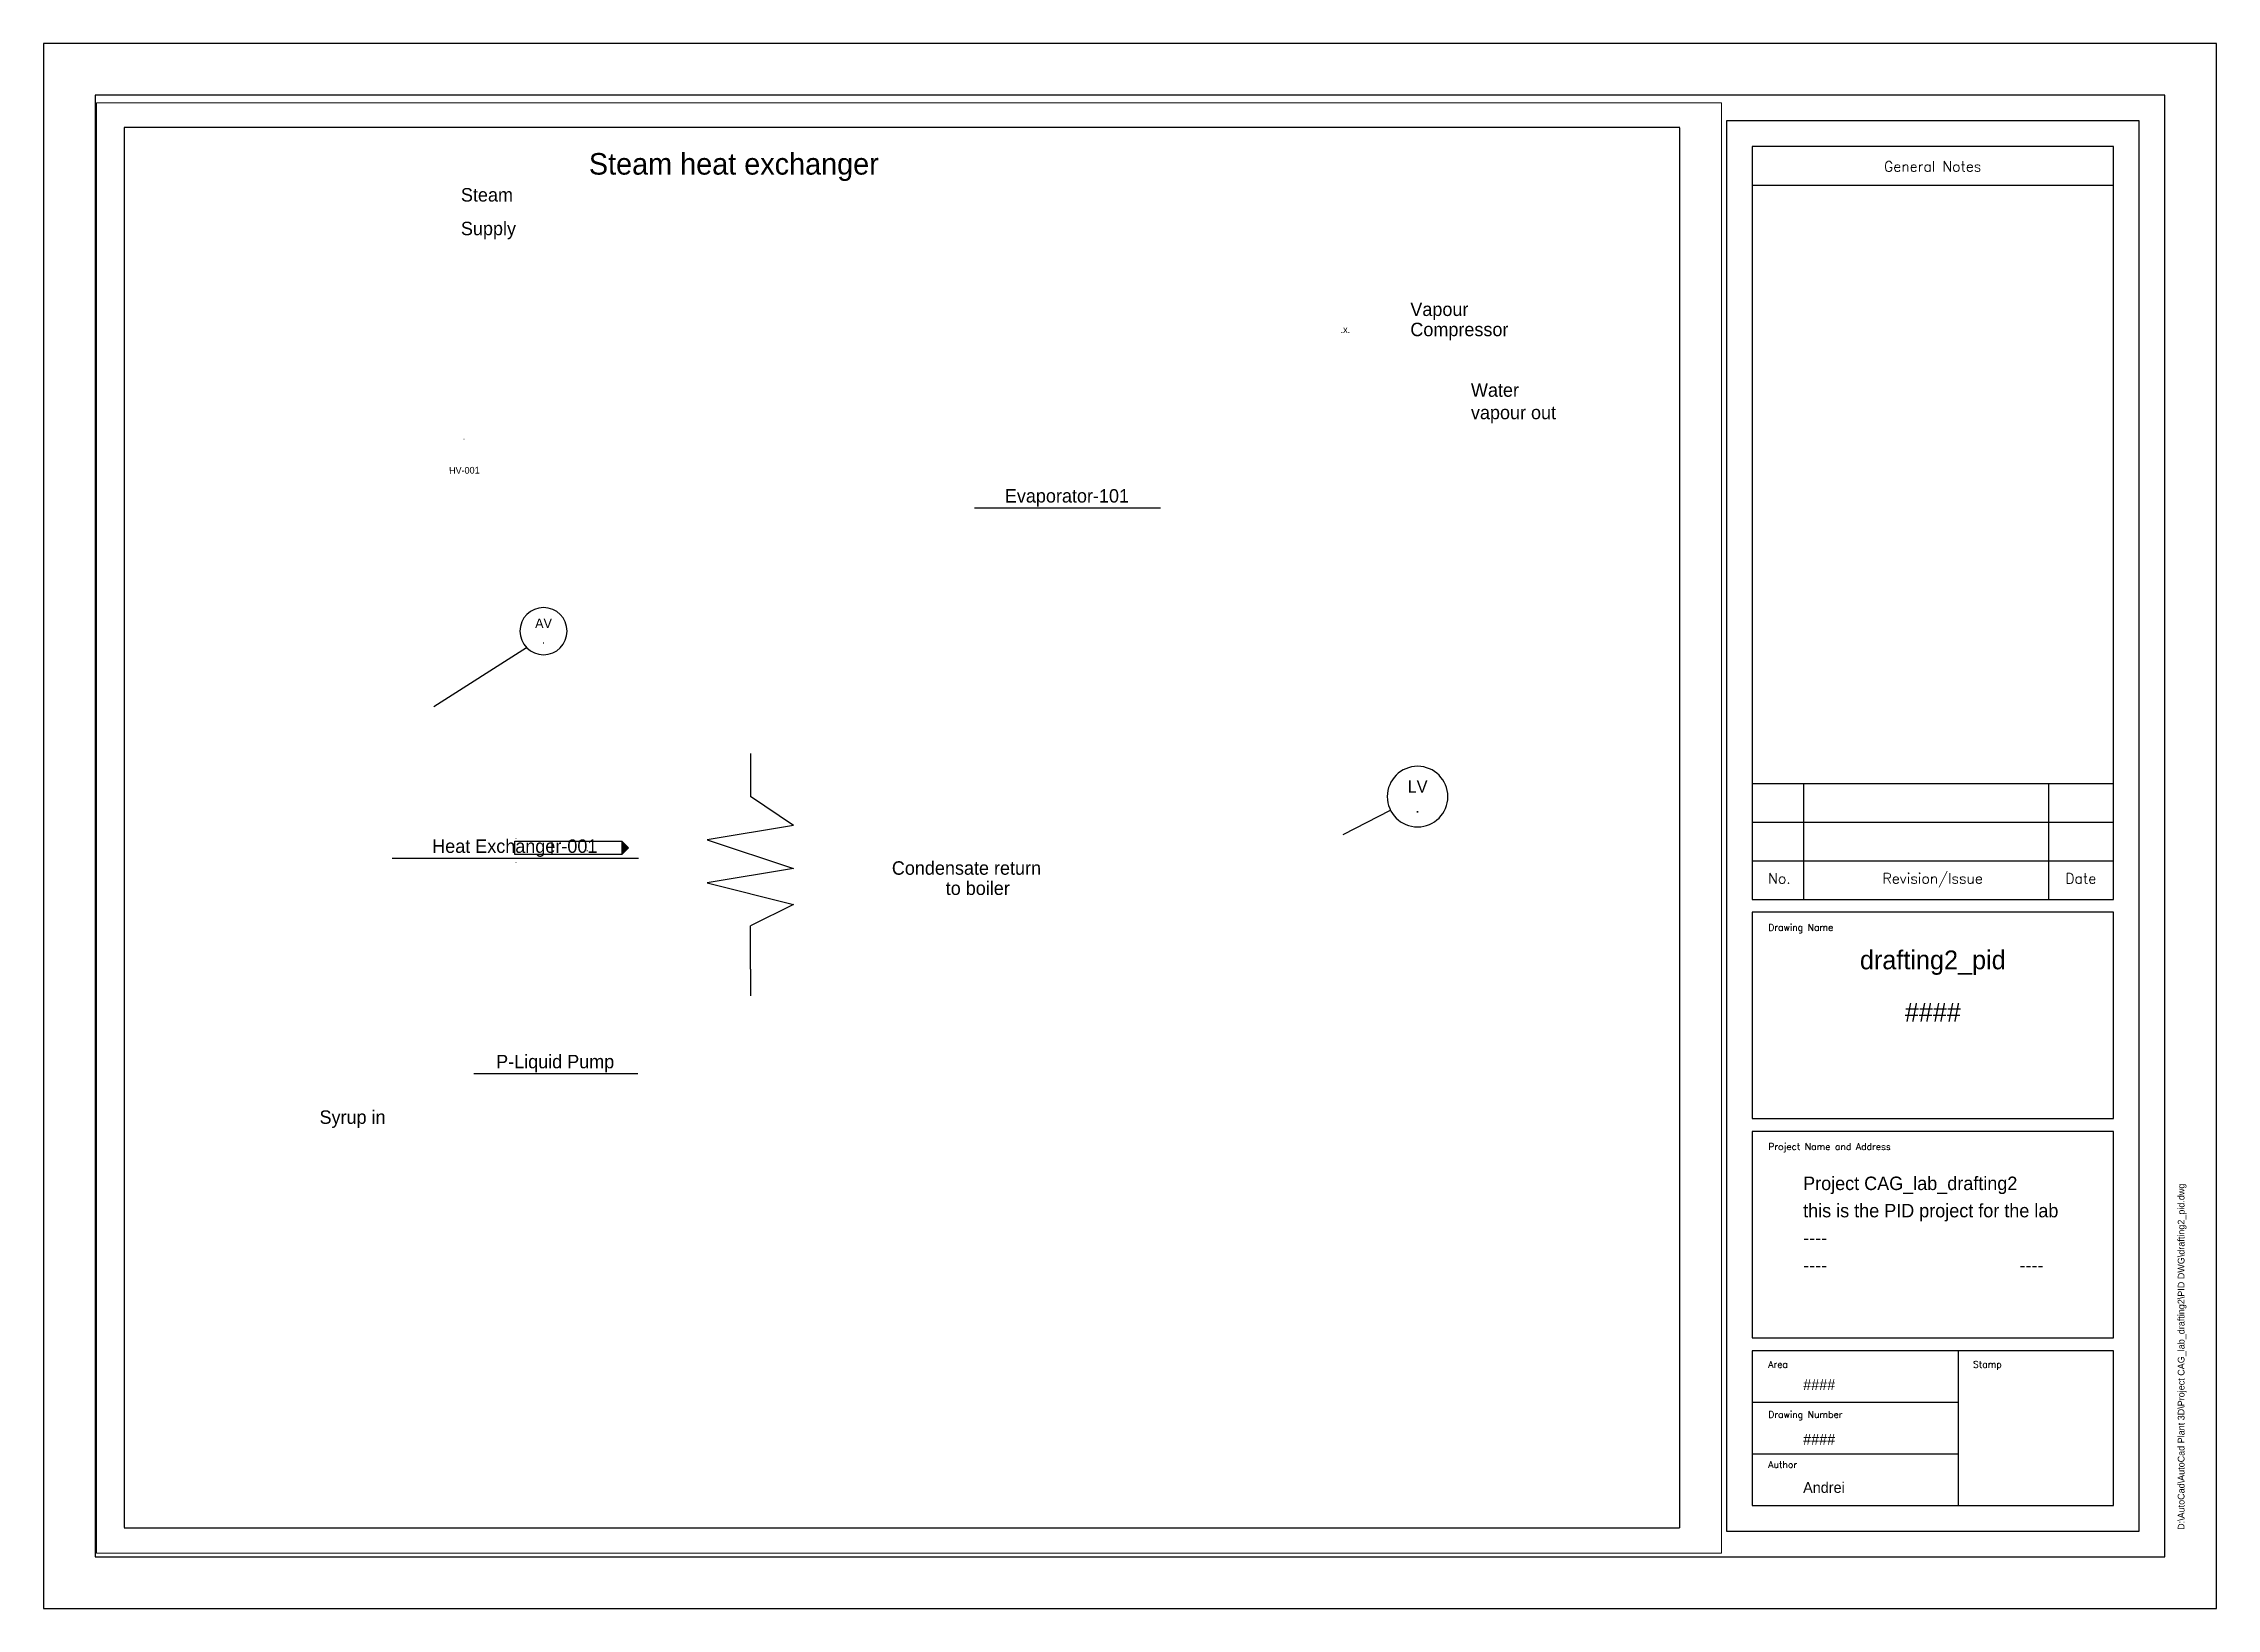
# Paper-space layout 'PID ISO A1 Title Block' of a CAD drawing. Header units: millimetres. Extents: x 0 to 807, y 0 to 581.
# The model-space entities are those that its viewports show. They can reach past a viewport. Long polylines and large blocks are cut down to what shows.
import ezdxf
from ezdxf.enums import TextEntityAlignment as Align

# ---------------------------------------------------------------- set-up
doc = ezdxf.new("R2010")
doc.units = ezdxf.units.MM
doc.linetypes.add('HIDDEN2', pattern=[0.1875, 0.125, -0.0625])
for name, color, linetype in [('Instrument', 2, 'Continuous'), ('Text', 7, 'Continuous'), ('Title Block', 7, 'Continuous')]:
    doc.layers.add(name, color=color, linetype=linetype)
doc.layers.add('no plot', color=41, linetype='HIDDEN2', plot=False)
doc.styles.add('Roman', font='romans')
doc.dimstyles.new('ISO-25', dxfattribs={"dimtxt": 2.5, "dimasz": 2.5, "dimexe": 1.25, "dimexo": 0.625, "dimtad": 1, "dimtxsty": 'Standard', "dimcen": 2.5, "dimadec": 0, "dimazin": 0, "dimtfac": 1, "dimtmove": 0, "dimatfit": 3, "dimfxl": 1, "dimarcsym": 0})

# ---------------------------------------------------------------- blocks, each defined once
blk = doc.blocks.new('PID ISO A1 titleblock')
for p, q in [((806.83, 581.21), (0, 581.21)), ((0, 581.21), (0, 0)), ((806.83, 0), (806.83, 581.21)), ((787.68, 562.06), (19.15, 562.06)), ((19.15, 562.06), (19.15, 19.15)), ((787.68, 19.15), (787.68, 562.06)), ((778.1, 552.48), (624.89, 552.48)), ((624.89, 552.48), (624.89, 28.73)), ((778.1, 28.73), (778.1, 552.48)), ((768.52, 542.91), (634.46, 542.91)), ((634.46, 542.91), (634.46, 263.33)), ((768.52, 263.33), (768.52, 542.91)), ((634.46, 528.54), (768.52, 528.54)), ((634.46, 306.43), (768.52, 306.43)), ((653.61, 263.33), (653.61, 306.43)), ((744.58, 263.33), (744.58, 306.43)), ((634.46, 292.06), (768.52, 292.06)), ((634.46, 277.7), (768.52, 277.7)), ((634.46, 263.33), (768.52, 263.33)), ((768.52, 258.55), (634.46, 258.55)), ((634.46, 258.55), (634.46, 181.94)), ((768.52, 181.94), (768.52, 258.55)), ((634.46, 181.94), (768.52, 181.94)), ((768.52, 177.15), (634.46, 177.15)), ((634.46, 177.15), (634.46, 100.55)), ((768.52, 100.55), (768.52, 177.15)), ((634.46, 100.55), (768.52, 100.55)), ((768.52, 95.76), (634.46, 95.76)), ((634.46, 95.76), (634.46, 38.3)), ((711.07, 38.3), (711.07, 95.76)), ((768.52, 38.3), (768.52, 95.76)), ((634.46, 76.61), (711.07, 76.61)), ((634.46, 57.45), (711.07, 57.45)), ((634.46, 38.3), (768.52, 38.3)), ((624.89, 28.73), (778.1, 28.73)), ((19.15, 19.15), (787.68, 19.15)), ((0, 0), (806.83, 0))]:
    blk.add_line(p, q)
at = {"style": 'Roman'}
for s, height, p in [('General Notes', 3.8303, (701.43, 535.55)), ('No.', 3.83, (644.56, 271.13)), ('Revision/Issue', 3.8303, (701.43, 271.13)), ('Date', 3.83, (756.41, 271.13))]:
    blk.add_text(s, height=height, dxfattribs=at).set_placement(p, align=Align.MIDDLE_CENTER)
for s, height, p in [('Drawing Name', 2.4897, (640.42, 251.69)), ('Project Name and Address', 2.4897, (640.42, 170.3)), ('Area', 2.49, (640.42, 89.42)), ('Stamp', 2.49, (716.43, 89.42)), ('Drawing Number', 2.4897, (640.42, 70.82)), ('Author', 2.49, (640.42, 52.21))]:
    blk.add_text(s, height=height, dxfattribs=at).set_placement(p)
blk = doc.blocks.new('*U8')
at = {"color": 0, "linetype": 'ByBlock', "lineweight": -3}
blk.add_line((-1.371, -0.152), (1.388, -0.152), dxfattribs=at)
at = {"color": 0, "linetype": 'ByBlock', "lineweight": -2}
blk.add_attdef('#(Equipment.Tag)', text='', height=0.2, dxfattribs=at).set_placement((0, 0), align=Align.MIDDLE)
blk = doc.blocks.new('AdjacentPipeReducerStyle_block')
at = {"color": 0, "linetype": 'ByBlock', "lineweight": -2}
blk.add_attdef('#(PipeLines.Size)x#(PipeLines.Size)', text='', height=0.1, dxfattribs=at).set_placement((0, 0), align=Align.MIDDLE_CENTER)
blk = doc.blocks.new('Valve Label_block')
at = {"color": 0, "linetype": 'ByBlock', "lineweight": -2}
blk.add_attdef('#(TargetObject.Size)', text='', height=0.1, dxfattribs=at).set_placement((0, 0.1875), align=Align.BOTTOM_CENTER)
blk.add_attdef('#(TargetObject.Tag)', text='', height=0.1, dxfattribs=at).set_placement((0, -0.1875), align=Align.TOP_CENTER)
blk = doc.blocks.new('*U68')
at = {"color": 0, "linetype": 'ByBlock', "lineweight": -2}
for start, end in [(0, 180), (180, 0)]:
    blk.add_arc((0, 0), 0.25, start, end, dxfattribs=at)
blk.add_wipeout([(-0.12, 0.149), (0.125, 0.151), (0.125, 0.024), (-0.12, 0.024)], dxfattribs=at)
blk.add_wipeout([(-0.019, -0.024), (0.023, -0.024), (0.023, -0.155), (-0.019, -0.155)], dxfattribs=at)
for tag, p in [('#(TargetObject.Type)', (0, 0.083)), ('#(TargetObject.LoopNumber)', (0, -0.083))]:
    blk.add_attdef(tag, text='', height=0.1, dxfattribs=at).set_placement(p, align=Align.MIDDLE_CENTER)
blk = doc.blocks.new('*U72')
at = {"color": 0, "linetype": 'ByBlock', "lineweight": -3}
blk.add_line((-1.21, -0.152), (1.227, -0.152), dxfattribs=at)
at = {"color": 0, "linetype": 'ByBlock', "lineweight": -2}
blk.add_attdef('#(Equipment.Tag)', text='', height=0.2, dxfattribs=at).set_placement((0, 0), align=Align.MIDDLE)
blk = doc.blocks.new('PIP OFF-PLOT CONNECTOR')
at = {"color": 0, "linetype": 'ByBlock', "lineweight": -2}
for p, q in [((0, 0.1), (0.55, 0.1)), ((0, -0.1), (0, 0.1)), ((0.55, 0.1), (1.5875, 0.1)), ((0.55, 0.1), (0.55, -0.1)), ((1.5875, 0.1), (1.5875, -0.1)), ((1.5875, 0.1), (1.6875, 0)), ((1.6875, 0), (1.5875, -0.1)), ((1.5975, 0.09), (1.5975, -0.09)), ((1.6075, 0.08), (1.6075, -0.08)), ((1.6175, 0.07), (1.6175, -0.07)), ((1.6275, 0.06), (1.6275, -0.06)), ((1.6375, 0.05), (1.6375, -0.05)), ((1.6475, 0.04), (1.6475, -0.04)), ((1.6575, 0.03), (1.6575, -0.03)), ((1.6675, 0.02), (1.6675, -0.02)), ((1.6775, 0.01), (1.6775, -0.01)), ((0.55, -0.1), (0, -0.1)), ((1.5875, -0.1), (0.55, -0.1))]:
    blk.add_line(p, q, dxfattribs=at)
for tag, p in [('#(TargetObject.ConnectorNumber)', (0.275, 0)), ('#(=Drawing.General.PnID)', (1.075, 0))]:
    blk.add_attdef(tag, text='', height=0.1, dxfattribs=at).set_placement(p, align=Align.MIDDLE_CENTER)
blk.add_attdef('#(PipeLineGroup.Service)', text='', height=0.1, dxfattribs=at).set_placement((0, 0.1), align=Align.BOTTOM_LEFT)
blk.add_attdef('#(TargetObject.OriginOrDestination)', text='', height=0.1, dxfattribs=at).set_placement((0, -0.125), align=Align.TOP_LEFT)
blk = doc.blocks.new('*U85')
at = {"color": 0, "linetype": 'ByBlock', "lineweight": -3}
blk.add_line((-1.819, -0.152), (1.836, -0.152), dxfattribs=at)
at = {"color": 0}
blk.add_blockref('PIP OFF-PLOT CONNECTOR', (0, 0), dxfattribs=at).add_auto_attribs({'#(TargetObject.ConnectorNumber)': '.', '#(=Drawing.General.PnID)': '.', '#(PipeLineGroup.Service)': '.', '#(TargetObject.OriginOrDestination)': '.'})
at = {"color": 0, "linetype": 'ByBlock', "lineweight": -2}
blk.add_attdef('#(Equipment.Tag)', text='', height=0.2, dxfattribs=at).set_placement((0, 0), align=Align.MIDDLE)

msp = doc.modelspace()

# ---------------------------------------------------------------- linework, layer by layer
at = {"layer": 'no plot'}
msp.add_lwpolyline([(0, 0), (577.5, 0), (577.5, 520), (0, 520)], close=True, dxfattribs=at)

psp = doc.layouts.new('PID ISO A1 Title Block')

# ---------------------------------------------------------------- linework, layer by layer
at = {"color": 3}
for p, q in [((262.5, 317.56), (262.5, 301.53)), ((278.52, 290.85), (262.5, 301.53)), ((278.52, 290.85), (246.48, 285.51)), ((246.48, 285.51), (278.52, 274.83)), ((278.52, 274.83), (246.48, 269.49)), ((246.48, 269.49), (278.52, 261.48)), ((278.52, 261.48), (262.5, 253.47)), ((262.5, 237.45), (262.5, 253.47)), ((262.5, 237.5), (262.5, 227.5))]:
    psp.add_line(p, q, dxfattribs=at)

# ---------------------------------------------------------------- block references
psp.add_blockref('PID ISO A1 titleblock', (0, 0))
at = {"xscale": 25, "yscale": 25, "zscale": 25}
psp.add_blockref('AdjacentPipeReducerStyle_block', (483.38, 474.97), dxfattribs=at).add_auto_attribs({'#(PipeLines.Size)x#(PipeLines.Size)': '.x.'})
at = {"layer": 'Text', "xscale": 25.00000000000001, "yscale": 25.00000000000001, "zscale": 25.00000000000001, "rotation": 0.6930603024797645}
psp.add_blockref('Valve Label_block', (156.2, 428.62), dxfattribs=at).add_auto_attribs({'#(TargetObject.Size)': '.', '#(TargetObject.Tag)': 'HV-001'})
at = {"layer": 'Text', "xscale": 25, "yscale": 25, "zscale": 25}
for name, p, values in [('*U8', (380, 412.5), {'#(Equipment.Tag)': 'Evaporator-101'}), ('*U85', (175, 282.5), {'#(Equipment.Tag)': 'Heat Exchanger-001'}), ('*U72', (190, 202.5), {'#(Equipment.Tag)': 'P-Liquid Pump'})]:
    psp.add_blockref(name, p, dxfattribs=at).add_auto_attribs(values)

# ---------------------------------------------------------------- texts
for s, height, p in [('Steam heat exchanger', 8, (202.5, 532.5)), ('Steam', 5, (155, 522.5)), ('Supply', 5, (155, 510)), ('Vapour', 5, (507.5, 480)), ('Compressor', 5, (507.5, 472.5)), ('Water', 5, (530, 450)), ('vapour out', 5, (530, 441.67)), ('Condensate return', 5, (315, 272.5)), ('to boiler', 5, (335, 265)), ('Syrup in', 5, (102.5, 180))]:
    psp.add_text(s, height=height).set_placement(p)
at = {"insert": (792.43, 29.21), "char_height": 2.5, "attachment_point": 1, "rotation": 90}
psp.add_mtext('D:\\\\AutoCad\\\\AutoCad Plant 3D\\\\Project CAG_lab_drafting2\\\\PID DWG\\\\drafting2_pid.dwg', dxfattribs=at)
at = {"layer": 'Title Block'}
for s, insert, char_height, attachment_point in [('drafting2_pid', (701.49, 244.39), 7, 2), ('Project CAG_lab_drafting2', (653.34, 160.41), 5, 1), ('this is the PID project for the lab', (653.34, 150.28), 5, 1), ('----', (653.34, 140.16), 5, 1), ('----', (653.34, 130.03), 5, 1), ('----', (733.69, 130.03), 5, 1), ('####', (653.34, 85.11), 4, 1), ('####', (653.34, 64.85), 4, 1), ('Andrei', (653.34, 46.96), 4, 1)]:
    psp.add_mtext(s, dxfattribs=dict(at, insert=insert, char_height=char_height, attachment_point=attachment_point))
at = {"layer": 'Title Block', "insert": (701.49, 224.96), "char_height": 7, "width": 88.204, "attachment_point": 2}
psp.add_mtext('####', dxfattribs=at)

# ---------------------------------------------------------------- viewports
at = {"layer": '0', "color": 5}
psp.add_viewport(center=(321.37, 289.84), size=(603.25, 538.6526), view_center_point=(291.37, 259.84), view_height=538.6526, dxfattribs=at)

# ---------------------------------------------------------------- next in the draw order: block references
at = {"layer": 'Instrument', "color": 30, "linetype": 'ByBlock'}
for p, xscale, yscale, zscale, values in [((185.67, 362.97), 35, 35, 35, {'#(TargetObject.Type)': 'AV', '#(TargetObject.LoopNumber)': '.'}), ((510.19, 301.52), 45, 45, 45, {'#(TargetObject.Type)': 'LV', '#(TargetObject.LoopNumber)': '.'})]:
    psp.add_blockref('*U68', p, dxfattribs=dict(at, xscale=xscale, yscale=yscale, zscale=zscale)).add_auto_attribs(values)

# ---------------------------------------------------------------- next in the draw order: leaders
at = {"layer": 'Instrument', "color": 30, "linetype": 'ByBlock', "has_arrowhead": 0}
for points in [[(145, 335), (179.4, 356.86)], [(482.5, 287.5), (500.15, 296.44)]]:
    psp.add_leader(points, dimstyle='ISO-25', dxfattribs=at)

doc.saveas('drawing.dxf')
